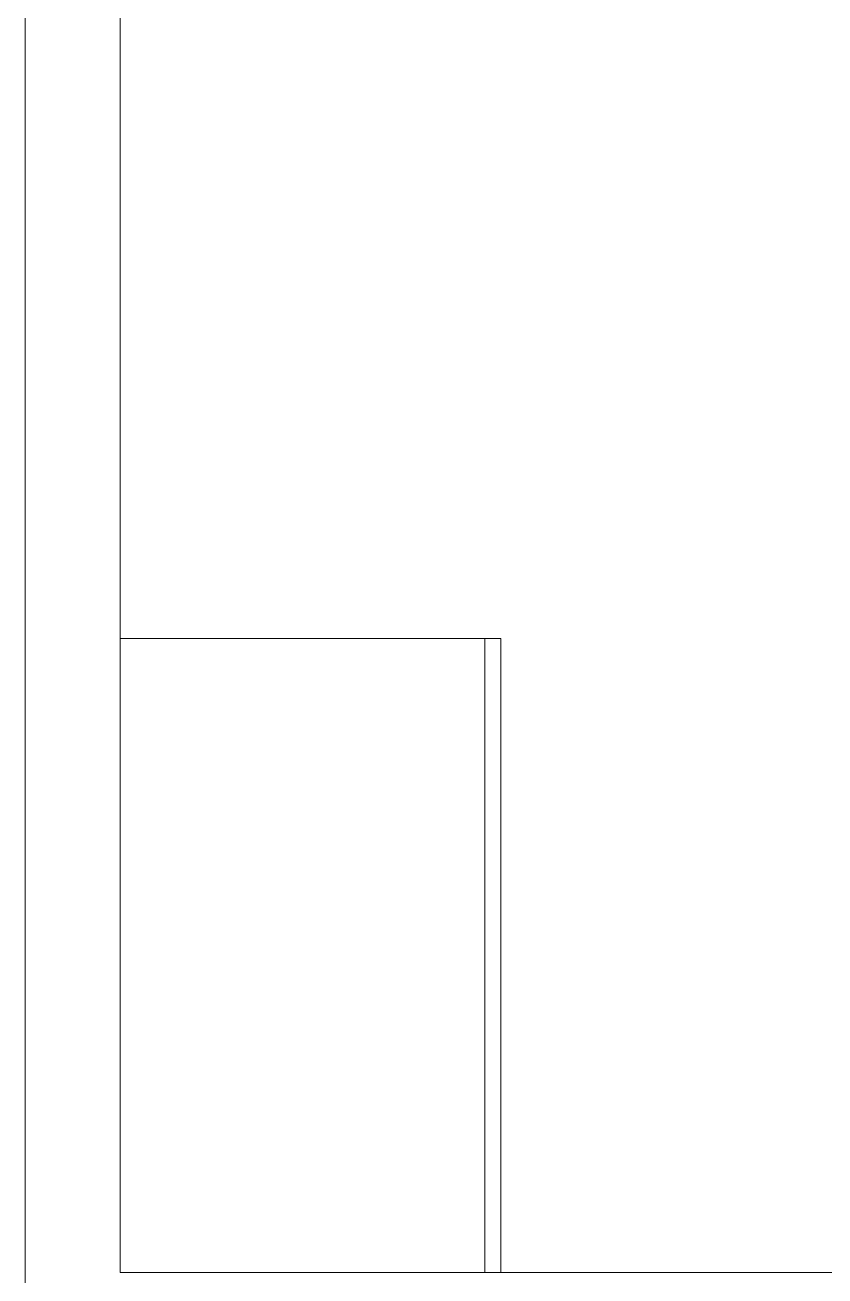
# Model space of a CAD drawing. Header units: millimetres. Extents: x 26027 to 581921, y 7230 to 233891.
# Drawn here: x 527043 to 528304, y 142605 to 144578 of the extents above; entities that cross this region are included whole.
import ezdxf

# ---------------------------------------------------------------- set-up
doc = ezdxf.new("R2010")
doc.units = ezdxf.units.MM
doc.header["$LTSCALE"] = 5
for name, color, linetype, lineweight in [('Medical Equipment and Furniture', 252, 'Continuous', 0), ('Medical Equipment and Furniture1', 252, 'Continuous', 5), ('Walls', 252, 'Continuous', 5)]:
    doc.layers.add(name, color=color, linetype=linetype, lineweight=lineweight)

# ---------------------------------------------------------------- blocks, each defined once
blk = doc.blocks.new('CUPBOARD - GLASS TOP - LOCKABLE - 200x100x60')
at = {"layer": 'Medical Equipment and Furniture1'}
blk.add_line((283.1819, -205.0074, 0), (284.1819, -205.0074, 0), dxfattribs=at)
at = {"layer": 'Medical Equipment and Furniture1', "elevation": 0}
blk.add_lwpolyline([(284.1819, -204.4324), (283.1819, -204.4324), (283.1819, -205.0324), (284.1819, -205.0324)], close=True, dxfattribs=at)

msp = doc.modelspace()

# ---------------------------------------------------------------- linework, layer by layer
at = {"layer": 'Walls'}
for p, q in [((527042.8, 142460.3, 0), (527042.8, 146550.3, 0)), ((527192.8, 142610.3, 0), (527192.8, 146550.3, 0)), ((527192.8, 142610.3, 0), (530073.6, 142610.3, 0))]:
    msp.add_line(p, q, dxfattribs=at)

# ---------------------------------------------------------------- block references
at = {"layer": 'Medical Equipment and Furniture', "xscale": 1000, "yscale": 1000, "zscale": 1000, "rotation": 90.00000000000001}
msp.add_blockref('CUPBOARD - GLASS TOP - LOCKABLE - 200x100x60', (322760.4, -140571.6, 0), dxfattribs=at)

doc.saveas('drawing.dxf')
